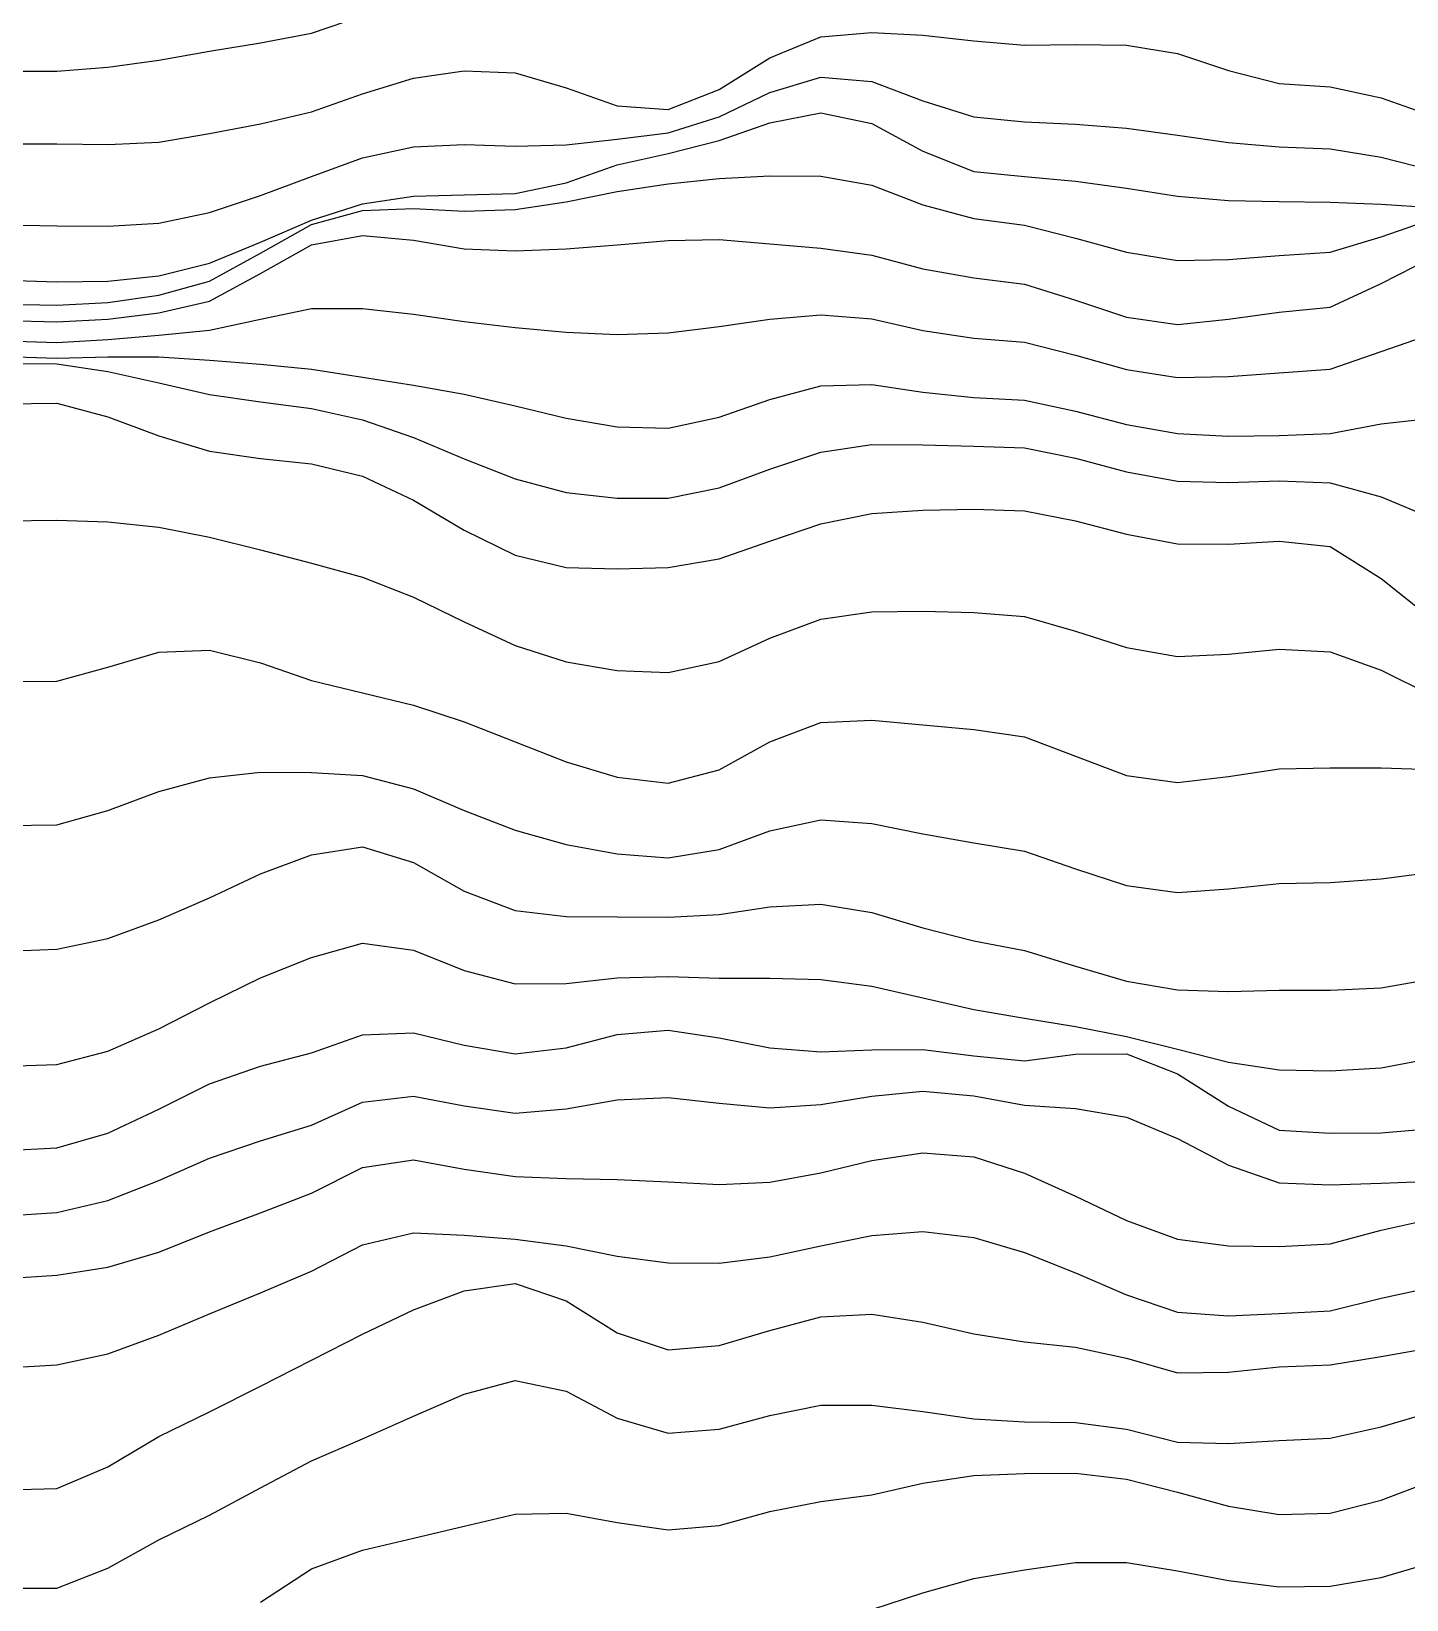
# Model space of a CAD drawing. Header units: metres. Extents: x 0 to 1200, y 54 to 769.
# Drawn here: x 600 to 708.4, y 227.7 to 351.3 of the extents above; entities that cross this region are included whole.
import ezdxf

# ---------------------------------------------------------------- set-up
doc = ezdxf.new("R2010")
doc.units = ezdxf.units.M

msp = doc.modelspace()

# ---------------------------------------------------------------- linework, layer by layer
for p, q in [((622.07275, 351.1496), (626.0861, 352.51535)), ((618.0594, 350.36713), (622.07275, 351.1496)), ((662.2064, 350.84866), (666.2198, 351.18942)), ((666.2198, 351.18942), (670.23315, 350.98132)), ((670.23315, 350.98132), (674.2465, 350.5371)), ((610.03265, 349.02368), (614.046, 349.72882)), ((614.046, 349.72882), (618.0594, 350.36713)), ((658.19305, 349.19507), (662.2064, 350.84866)), ((674.2465, 350.5371), (678.2599, 350.19675)), ((678.2599, 350.19675), (682.27325, 350.2524)), ((682.27325, 350.2524), (686.2866, 350.1848)), ((686.2866, 350.1848), (690.3, 349.54352)), ((602.0059, 348.15884), (606.0193, 348.4642)), ((606.0193, 348.4642), (610.03265, 349.02368)), ((654.1797, 346.6888), (658.19305, 349.19507)), ((690.3, 349.54352), (694.31335, 348.19952)), ((597.99255, 348.13815), (602.0059, 348.15884)), ((626.0861, 346.3539), (630.0995, 347.60583)), ((630.0995, 347.60583), (634.11285, 348.17645)), ((634.11285, 348.17645), (638.1262, 348.00314)), ((638.1262, 348.00314), (642.1396, 346.82382)), ((658.19305, 346.45587), (662.2064, 347.6646)), ((662.2064, 347.6646), (666.2198, 347.321)), ((666.2198, 347.321), (670.23315, 345.80157)), ((694.31335, 348.19952), (698.3267, 347.16364)), ((698.3267, 347.16364), (702.3401, 346.90323)), ((622.07275, 344.9308), (626.0861, 346.3539)), ((642.1396, 346.82382), (646.15295, 345.4088)), ((650.1663, 345.1135), (654.1797, 346.6888)), ((654.1797, 344.55988), (658.19305, 346.45587)), ((702.3401, 346.90323), (706.35345, 346.0494)), ((706.35345, 346.0494), (710.3668, 344.63373)), ((618.0594, 344.0024), (622.07275, 344.9308)), ((646.15295, 345.4088), (650.1663, 345.1135)), ((658.19305, 344.08344), (662.2064, 344.85202)), ((662.2064, 344.85202), (666.2198, 344.02496)), ((670.23315, 345.80157), (674.2465, 344.55)), ((614.046, 343.22385), (618.0594, 344.0024)), ((650.1663, 343.2924), (654.1797, 344.55988)), ((654.1797, 342.67737), (658.19305, 344.08344)), ((666.2198, 344.02496), (670.23315, 341.84573)), ((674.2465, 344.55), (678.2599, 344.1447)), ((678.2599, 344.1447), (682.27325, 343.96445)), ((682.27325, 343.96445), (686.2866, 343.65543)), ((686.2866, 343.65543), (690.3, 343.1081)), ((597.99255, 342.4089), (602.0059, 342.41663)), ((602.0059, 342.41663), (606.0193, 342.35898)), ((606.0193, 342.35898), (610.03265, 342.54922)), ((610.03265, 342.54922), (614.046, 343.22385)), ((630.0995, 342.17755), (634.11285, 342.36633)), ((634.11285, 342.36633), (638.1262, 342.25006)), ((638.1262, 342.25006), (642.1396, 342.33115)), ((642.1396, 342.33115), (646.15295, 342.77658)), ((646.15295, 342.77658), (650.1663, 343.2924)), ((650.1663, 341.6545), (654.1797, 342.67737)), ((690.3, 343.1081), (694.31335, 342.53098)), ((694.31335, 342.53098), (698.3267, 342.17993)), ((622.07275, 339.8505), (626.0861, 341.3086)), ((626.0861, 341.3086), (630.0995, 342.17755)), ((646.15295, 340.75415), (650.1663, 341.6545)), ((670.23315, 341.84573), (674.2465, 340.2517)), ((698.3267, 342.17993), (702.3401, 342.0305)), ((702.3401, 342.0305), (706.35345, 341.38126)), ((706.35345, 341.38126), (710.3668, 340.3572)), ((618.0594, 338.34854), (622.07275, 339.8505)), ((642.1396, 339.36044), (646.15295, 340.75415)), ((654.1797, 339.67804), (658.19305, 339.89713)), ((658.19305, 339.89713), (662.2064, 339.87683)), ((662.2064, 339.87683), (666.2198, 339.15482)), ((674.2465, 340.2517), (678.2599, 339.84717)), ((678.2599, 339.84717), (682.27325, 339.48196)), ((634.11285, 338.39835), (638.1262, 338.51764)), ((638.1262, 338.51764), (642.1396, 339.36044)), ((642.1396, 337.84982), (646.15295, 338.67126)), ((646.15295, 338.67126), (650.1663, 339.2761)), ((650.1663, 339.2761), (654.1797, 339.67804)), ((666.2198, 339.15482), (670.23315, 337.61148)), ((682.27325, 339.48196), (686.2866, 338.9308)), ((686.2866, 338.9308), (690.3, 338.29492)), ((614.046, 337.01355), (618.0594, 338.34854)), ((622.07275, 336.40048), (626.0861, 337.6868)), ((626.0861, 337.6868), (630.0995, 338.2914)), ((626.0861, 337.17105), (630.0995, 337.32166)), ((630.0995, 338.2914), (634.11285, 338.39835)), ((630.0995, 337.32166), (634.11285, 337.12112)), ((638.1262, 337.26044), (642.1396, 337.84982)), ((670.23315, 337.61148), (674.2465, 336.52905)), ((690.3, 338.29492), (694.31335, 337.9654)), ((694.31335, 337.9654), (698.3267, 337.87445)), ((698.3267, 337.87445), (702.3401, 337.83408)), ((702.3401, 337.83408), (706.35345, 337.66263)), ((706.35345, 337.66263), (710.3668, 337.41766)), ((597.99255, 336.04108), (602.0059, 335.95502)), ((606.0193, 335.9238), (610.03265, 336.18353)), ((610.03265, 336.18353), (614.046, 337.01355)), ((618.0594, 334.67383), (622.07275, 336.40048)), ((618.0594, 333.8024), (622.07275, 336.0629)), ((622.07275, 336.0629), (626.0861, 337.17105)), ((634.11285, 337.12112), (638.1262, 337.26044)), ((674.2465, 336.52905), (678.2599, 336.01746)), ((706.35345, 335.1057), (710.3668, 336.48682)), ((602.0059, 335.95502), (606.0193, 335.9238)), ((622.07275, 334.4692), (626.0861, 335.2132)), ((626.0861, 335.2132), (630.0995, 334.83298)), ((630.0995, 334.83298), (634.11285, 334.1533)), ((646.15295, 334.4559), (650.1663, 334.81174)), ((650.1663, 334.81174), (654.1797, 334.8875)), ((654.1797, 334.8875), (658.19305, 334.53644)), ((678.2599, 336.01746), (682.27325, 335.0006)), ((682.27325, 335.0006), (686.2866, 333.87918)), ((702.3401, 333.88535), (706.35345, 335.1057)), ((614.046, 333.02332), (618.0594, 334.67383)), ((614.046, 331.61218), (618.0594, 333.8024)), ((618.0594, 332.21365), (622.07275, 334.4692)), ((634.11285, 334.1533), (638.1262, 333.98245)), ((638.1262, 333.98245), (642.1396, 334.1515)), ((642.1396, 334.1515), (646.15295, 334.4559)), ((658.19305, 334.53644), (662.2064, 334.1974)), ((662.2064, 334.1974), (666.2198, 333.65094)), ((666.2198, 333.65094), (670.23315, 332.56976)), ((686.2866, 333.87918), (690.3, 333.22214)), ((694.31335, 333.31635), (698.3267, 333.61993)), ((698.3267, 333.61993), (702.3401, 333.88535)), ((610.03265, 332.01862), (614.046, 333.02332)), ((670.23315, 332.56976), (674.2465, 331.85632)), ((690.3, 333.22214), (694.31335, 333.31635)), ((706.35345, 331.41306), (710.3668, 333.45844)), ((597.99255, 331.66913), (602.0059, 331.5567)), ((602.0059, 331.5567), (606.0193, 331.6121)), ((606.0193, 331.6121), (610.03265, 332.01862)), ((610.03265, 330.5026), (614.046, 331.61218)), ((614.046, 330.02975), (618.0594, 332.21365)), ((674.2465, 331.85632), (678.2599, 331.36475)), ((678.2599, 331.36475), (682.27325, 330.09308)), ((702.3401, 329.56497), (706.35345, 331.41306)), ((602.0059, 329.7073), (606.0193, 329.91916)), ((606.0193, 329.91916), (610.03265, 330.5026)), ((610.03265, 329.1126), (614.046, 330.02975)), ((682.27325, 330.09308), (686.2866, 328.7714)), ((597.99255, 329.8041), (602.0059, 329.7073)), ((606.0193, 328.61258), (610.03265, 329.1126)), ((618.0594, 328.62006), (622.07275, 329.44055)), ((622.07275, 329.44055), (626.0861, 329.44348)), ((626.0861, 329.44348), (630.0995, 328.99542)), ((630.0995, 328.99542), (634.11285, 328.421)), ((658.19305, 328.60757), (662.2064, 328.9529)), ((662.2064, 328.9529), (666.2198, 328.63882)), ((666.2198, 328.63882), (670.23315, 327.7074)), ((686.2866, 328.7714), (690.3, 328.20206)), ((694.31335, 328.59772), (698.3267, 329.14996)), ((698.3267, 329.14996), (702.3401, 329.56497)), ((597.99255, 328.49716), (602.0059, 328.40778)), ((602.0059, 328.40778), (606.0193, 328.61258)), ((610.03265, 327.3586), (614.046, 327.74423)), ((614.046, 327.74423), (618.0594, 328.62006)), ((634.11285, 328.421), (638.1262, 327.95844)), ((638.1262, 327.95844), (642.1396, 327.57922)), ((642.1396, 327.57922), (646.15295, 327.38974)), ((646.15295, 327.38974), (650.1663, 327.51993)), ((650.1663, 327.51993), (654.1797, 328.01987)), ((654.1797, 328.01987), (658.19305, 328.60757)), ((670.23315, 327.7074), (674.2465, 327.10858)), ((690.3, 328.20206), (694.31335, 328.59772)), ((706.35345, 326.05844), (710.3668, 327.4595)), ((597.99255, 326.8931), (602.0059, 326.77258)), ((602.0059, 326.77258), (606.0193, 327.00165)), ((606.0193, 327.00165), (610.03265, 327.3586)), ((674.2465, 327.10858), (678.2599, 326.7895)), ((678.2599, 326.7895), (682.27325, 325.77325)), ((597.99255, 325.6756), (602.0059, 325.5334)), ((597.99255, 325.11206), (602.0059, 325.08182)), ((602.0059, 325.5334), (606.0193, 325.64117)), ((602.0059, 325.08182), (606.0193, 324.4993)), ((606.0193, 325.64117), (610.03265, 325.6527)), ((610.03265, 325.6527), (614.046, 325.37238)), ((614.046, 325.37238), (618.0594, 325.05325)), ((618.0594, 325.05325), (622.07275, 324.665)), ((682.27325, 325.77325), (686.2866, 324.6387)), ((702.3401, 324.67166), (706.35345, 326.05844)), ((606.0193, 324.4993), (610.03265, 323.59396)), ((622.07275, 324.665), (626.0861, 324.03833)), ((626.0861, 324.03833), (630.0995, 323.39893)), ((686.2866, 324.6387), (690.3, 324.02478)), ((690.3, 324.02478), (694.31335, 324.09985)), ((694.31335, 324.09985), (698.3267, 324.36966)), ((698.3267, 324.36966), (702.3401, 324.67166)), ((610.03265, 323.59396), (614.046, 322.68793)), ((614.046, 322.68793), (618.0594, 322.0938)), ((630.0995, 323.39893), (634.11285, 322.6895)), ((634.11285, 322.6895), (638.1262, 321.7879)), ((658.19305, 322.2902), (662.2064, 323.3643)), ((662.2064, 323.3643), (666.2198, 323.47476)), ((666.2198, 323.47476), (670.23315, 322.8565)), ((670.23315, 322.8565), (674.2465, 322.43527)), ((597.99255, 321.93478), (602.0059, 322.00055)), ((602.0059, 322.00055), (606.0193, 320.92288)), ((618.0594, 322.0938), (622.07275, 321.5841)), ((622.07275, 321.5841), (626.0861, 320.69067)), ((638.1262, 321.7879), (642.1396, 320.81525)), ((654.1797, 320.87634), (658.19305, 322.2902)), ((674.2465, 322.43527), (678.2599, 322.2348)), ((678.2599, 322.2348), (682.27325, 321.36148)), ((682.27325, 321.36148), (686.2866, 320.30133)), ((606.0193, 320.92288), (610.03265, 319.41367)), ((626.0861, 320.69067), (630.0995, 319.29733)), ((642.1396, 320.81525), (646.15295, 320.1257)), ((646.15295, 320.1257), (650.1663, 320.0305)), ((650.1663, 320.0305), (654.1797, 320.87634)), ((686.2866, 320.30133), (690.3, 319.59274)), ((702.3401, 319.6081), (706.35345, 320.36902)), ((706.35345, 320.36902), (710.3668, 320.81805)), ((610.03265, 319.41367), (614.046, 318.21002)), ((630.0995, 319.29733), (634.11285, 317.60492)), ((662.2064, 318.138), (666.2198, 318.74112)), ((666.2198, 318.74112), (670.23315, 318.6986)), ((690.3, 319.59274), (694.31335, 319.3921)), ((694.31335, 319.3921), (698.3267, 319.43683)), ((698.3267, 319.43683), (702.3401, 319.6081)), ((614.046, 318.21002), (618.0594, 317.62912)), ((618.0594, 317.62912), (622.07275, 317.2212)), ((634.11285, 317.60492), (638.1262, 316.02594)), ((658.19305, 316.7951), (662.2064, 318.138)), ((670.23315, 318.6986), (674.2465, 318.60965)), ((674.2465, 318.60965), (678.2599, 318.46774)), ((678.2599, 318.46774), (682.27325, 317.6494)), ((682.27325, 317.6494), (686.2866, 316.5948)), ((622.07275, 317.2212), (626.0861, 316.2409)), ((654.1797, 315.31482), (658.19305, 316.7951)), ((686.2866, 316.5948), (690.3, 315.8596)), ((626.0861, 316.2409), (630.0995, 314.34802)), ((638.1262, 316.02594), (642.1396, 314.96362)), ((650.1663, 314.5175), (654.1797, 315.31482)), ((690.3, 315.8596), (694.31335, 315.74683)), ((694.31335, 315.74683), (698.3267, 315.8833)), ((698.3267, 315.8833), (702.3401, 315.7179)), ((702.3401, 315.7179), (706.35345, 314.61716)), ((630.0995, 314.34802), (634.11285, 311.9909)), ((642.1396, 314.96362), (646.15295, 314.51636)), ((646.15295, 314.51636), (650.1663, 314.5175)), ((706.35345, 314.61716), (710.3668, 312.93008)), ((597.99255, 312.71356), (602.0059, 312.77536)), ((602.0059, 312.77536), (606.0193, 312.63443)), ((606.0193, 312.63443), (610.03265, 312.2208)), ((662.2064, 312.4882), (666.2198, 313.29526)), ((666.2198, 313.29526), (670.23315, 313.56546)), ((670.23315, 313.56546), (674.2465, 313.64877)), ((674.2465, 313.64877), (678.2599, 313.50912)), ((678.2599, 313.50912), (682.27325, 312.71613)), ((682.27325, 312.71613), (686.2866, 311.66495)), ((610.03265, 312.2208), (614.046, 311.43634)), ((614.046, 311.43634), (618.0594, 310.4319)), ((634.11285, 311.9909), (638.1262, 310.02036)), ((658.19305, 311.1244), (662.2064, 312.4882)), ((686.2866, 311.66495), (690.3, 310.91766)), ((618.0594, 310.4319), (622.07275, 309.3777)), ((654.1797, 309.7394), (658.19305, 311.1244)), ((690.3, 310.91766), (694.31335, 310.8964)), ((694.31335, 310.8964), (698.3267, 311.1223)), ((698.3267, 311.1223), (702.3401, 310.6967)), ((702.3401, 310.6967), (706.35345, 308.17847)), ((622.07275, 309.3777), (626.0861, 308.2772)), ((638.1262, 310.02036), (642.1396, 309.0521)), ((642.1396, 309.0521), (646.15295, 308.93146)), ((646.15295, 308.93146), (650.1663, 309.05002)), ((650.1663, 309.05002), (654.1797, 309.7394)), ((626.0861, 308.2772), (630.0995, 306.70792)), ((706.35345, 308.17847), (710.3668, 304.98343)), ((630.0995, 306.70792), (634.11285, 304.7594)), ((662.2064, 304.97153), (666.2198, 305.55472)), ((666.2198, 305.55472), (670.23315, 305.5943)), ((670.23315, 305.5943), (674.2465, 305.50735)), ((674.2465, 305.50735), (678.2599, 305.18115)), ((678.2599, 305.18115), (682.27325, 304.02518)), ((634.11285, 304.7594), (638.1262, 302.9137)), ((658.19305, 303.46994), (662.2064, 304.97153)), ((682.27325, 304.02518), (686.2866, 302.73322)), ((638.1262, 302.9137), (642.1396, 301.61652)), ((654.1797, 301.65204), (658.19305, 303.46994)), ((686.2866, 302.73322), (690.3, 302.0393)), ((606.0193, 301.20056), (610.03265, 302.38748)), ((610.03265, 302.38748), (614.046, 302.53937)), ((614.046, 302.53937), (618.0594, 301.53394)), ((618.0594, 301.53394), (622.07275, 300.14465)), ((642.1396, 301.61652), (646.15295, 300.94556)), ((650.1663, 300.77167), (654.1797, 301.65204)), ((690.3, 302.0393), (694.31335, 302.2225)), ((694.31335, 302.2225), (698.3267, 302.61462)), ((698.3267, 302.61462), (702.3401, 302.40726)), ((702.3401, 302.40726), (706.35345, 300.9525)), ((602.0059, 300.08652), (606.0193, 301.20056)), ((646.15295, 300.94556), (650.1663, 300.77167)), ((706.35345, 300.9525), (710.3668, 298.97247)), ((597.99255, 300.06064), (602.0059, 300.08652)), ((622.07275, 300.14465), (626.0861, 299.18323)), ((626.0861, 299.18323), (630.0995, 298.19052)), ((630.0995, 298.19052), (634.11285, 296.879)), ((634.11285, 296.879), (638.1262, 295.31387)), ((658.19305, 295.32385), (662.2064, 296.83463)), ((662.2064, 296.83463), (666.2198, 297.00842)), ((666.2198, 297.00842), (670.23315, 296.65128)), ((670.23315, 296.65128), (674.2465, 296.28464)), ((638.1262, 295.31387), (642.1396, 293.74902)), ((654.1797, 293.1173), (658.19305, 295.32385)), ((674.2465, 296.28464), (678.2599, 295.71756)), ((678.2599, 295.71756), (682.27325, 294.17166)), ((682.27325, 294.17166), (686.2866, 292.66238)), ((614.046, 292.48434), (618.0594, 292.92145)), ((618.0594, 292.92145), (622.07275, 292.9046)), ((622.07275, 292.9046), (626.0861, 292.67044)), ((642.1396, 293.74902), (646.15295, 292.52493)), ((650.1663, 292.05142), (654.1797, 293.1173)), ((694.31335, 292.57074), (698.3267, 293.18335)), ((698.3267, 293.18335), (702.3401, 293.26746)), ((702.3401, 293.26746), (706.35345, 293.278)), ((706.35345, 293.278), (710.3668, 293.12463)), ((610.03265, 291.41385), (614.046, 292.48434)), ((626.0861, 292.67044), (630.0995, 291.60373)), ((630.0995, 291.60373), (634.11285, 289.91498)), ((646.15295, 292.52493), (650.1663, 292.05142)), ((686.2866, 292.66238), (690.3, 292.0972)), ((690.3, 292.0972), (694.31335, 292.57074)), ((606.0193, 289.8926), (610.03265, 291.41385)), ((602.0059, 288.7643), (606.0193, 289.8926)), ((634.11285, 289.91498), (638.1262, 288.36017)), ((658.19305, 288.30112), (662.2064, 289.1662)), ((662.2064, 289.1662), (666.2198, 288.87955)), ((597.99255, 288.71487), (602.0059, 288.7643)), ((638.1262, 288.36017), (642.1396, 287.2271)), ((654.1797, 286.8416), (658.19305, 288.30112)), ((666.2198, 288.87955), (670.23315, 288.06607)), ((670.23315, 288.06607), (674.2465, 287.3673)), ((622.07275, 286.4235), (626.0861, 287.0422)), ((626.0861, 287.0422), (630.0995, 285.8059)), ((642.1396, 287.2271), (646.15295, 286.48404)), ((650.1663, 286.1713), (654.1797, 286.8416)), ((674.2465, 287.3673), (678.2599, 286.71146)), ((678.2599, 286.71146), (682.27325, 285.3194)), ((618.0594, 284.9083), (622.07275, 286.4235)), ((630.0995, 285.8059), (634.11285, 283.56128)), ((646.15295, 286.48404), (650.1663, 286.1713)), ((614.046, 283.01822), (618.0594, 284.9083)), ((682.27325, 285.3194), (686.2866, 283.9996)), ((694.31335, 283.72958), (698.3267, 284.15305)), ((698.3267, 284.15305), (702.3401, 284.2438)), ((702.3401, 284.2438), (706.35345, 284.5168)), ((706.35345, 284.5168), (710.3668, 285.0462)), ((610.03265, 281.28104), (614.046, 283.01822)), ((634.11285, 283.56128), (638.1262, 282.03665)), ((686.2866, 283.9996), (690.3, 283.45184)), ((690.3, 283.45184), (694.31335, 283.72958)), ((638.1262, 282.03665), (642.1396, 281.55017)), ((650.1663, 281.48837), (654.1797, 281.6996)), ((654.1797, 281.6996), (658.19305, 282.3039)), ((658.19305, 282.3039), (662.2064, 282.52908)), ((662.2064, 282.52908), (666.2198, 281.87872)), ((666.2198, 281.87872), (670.23315, 280.6551)), ((606.0193, 279.81723), (610.03265, 281.28104)), ((642.1396, 281.55017), (646.15295, 281.53503)), ((646.15295, 281.53503), (650.1663, 281.48837)), ((670.23315, 280.6551), (674.2465, 279.62546)), ((602.0059, 278.96927), (606.0193, 279.81723)), ((622.07275, 278.32297), (626.0861, 279.45172)), ((626.0861, 279.45172), (630.0995, 278.90796)), ((674.2465, 279.62546), (678.2599, 278.87097)), ((597.99255, 278.83112), (602.0059, 278.96927)), ((618.0594, 276.72406), (622.07275, 278.32297)), ((630.0995, 278.90796), (634.11285, 277.31113)), ((678.2599, 278.87097), (682.27325, 277.63684)), ((634.11285, 277.31113), (638.1262, 276.2574)), ((646.15295, 276.71802), (650.1663, 276.82816)), ((650.1663, 276.82816), (654.1797, 276.6902)), ((682.27325, 277.63684), (686.2866, 276.4597)), ((614.046, 274.7608), (618.0594, 276.72406)), ((638.1262, 276.2574), (642.1396, 276.26367)), ((642.1396, 276.26367), (646.15295, 276.71802)), ((654.1797, 276.6902), (658.19305, 276.68683)), ((658.19305, 276.68683), (662.2064, 276.58102)), ((662.2064, 276.58102), (666.2198, 276.06992)), ((666.2198, 276.06992), (670.23315, 275.1536)), ((686.2866, 276.4597), (690.3, 275.78693)), ((690.3, 275.78693), (694.31335, 275.6578)), ((694.31335, 275.6578), (698.3267, 275.74274)), ((698.3267, 275.74274), (702.3401, 275.7605)), ((702.3401, 275.7605), (706.35345, 275.9355)), ((706.35345, 275.9355), (710.3668, 276.64032)), ((610.03265, 272.7113), (614.046, 274.7608)), ((670.23315, 275.1536), (674.2465, 274.22003)), ((674.2465, 274.22003), (678.2599, 273.53204)), ((678.2599, 273.53204), (682.27325, 272.8877)), ((606.0193, 270.94403), (610.03265, 272.7113)), ((622.07275, 270.8122), (626.0861, 272.2378)), ((626.0861, 272.2378), (630.0995, 272.37936)), ((630.0995, 272.37936), (634.11285, 271.41965)), ((642.1396, 271.21622), (646.15295, 272.26257)), ((646.15295, 272.26257), (650.1663, 272.60107)), ((650.1663, 272.60107), (654.1797, 271.9932)), ((654.1797, 271.9932), (658.19305, 271.20642)), ((682.27325, 272.8877), (686.2866, 272.10928)), ((686.2866, 272.10928), (690.3, 271.10126)), ((602.0059, 269.90674), (606.0193, 270.94403)), ((618.0594, 269.7541), (622.07275, 270.8122)), ((634.11285, 271.41965), (638.1262, 270.7269)), ((638.1262, 270.7269), (642.1396, 271.21622)), ((658.19305, 271.20642), (662.2064, 270.9017)), ((662.2064, 270.9017), (666.2198, 271.055)), ((666.2198, 271.055), (670.23315, 271.0651)), ((670.23315, 271.0651), (674.2465, 270.5837)), ((674.2465, 270.5837), (678.2599, 270.18628)), ((678.2599, 270.18628), (682.27325, 270.7153)), ((682.27325, 270.7153), (686.2866, 270.72363)), ((686.2866, 270.72363), (690.3, 269.16486)), ((690.3, 271.10126), (694.31335, 270.0863)), ((597.99255, 269.75406), (602.0059, 269.90674)), ((614.046, 268.3716), (618.0594, 269.7541)), ((694.31335, 270.0863), (698.3267, 269.4622)), ((698.3267, 269.4622), (702.3401, 269.40555)), ((702.3401, 269.40555), (706.35345, 269.6272)), ((706.35345, 269.6272), (710.3668, 270.3944)), ((610.03265, 266.36948), (614.046, 268.3716)), ((690.3, 269.16486), (694.31335, 266.59998)), ((622.07275, 265.1281), (626.0861, 266.92447)), ((626.0861, 266.92447), (630.0995, 267.39316)), ((630.0995, 267.39316), (634.11285, 266.64142)), ((642.1396, 266.39093), (646.15295, 267.1118)), ((646.15295, 267.1118), (650.1663, 267.28452)), ((650.1663, 267.28452), (654.1797, 266.83957)), ((662.2064, 266.7374), (666.2198, 267.40744)), ((666.2198, 267.40744), (670.23315, 267.802)), ((670.23315, 267.802), (674.2465, 267.4276)), ((674.2465, 267.4276), (678.2599, 266.69498)), ((606.0193, 264.48767), (610.03265, 266.36948)), ((634.11285, 266.64142), (638.1262, 266.05386)), ((638.1262, 266.05386), (642.1396, 266.39093)), ((654.1797, 266.83957), (658.19305, 266.49152)), ((658.19305, 266.49152), (662.2064, 266.7374)), ((678.2599, 266.69498), (682.27325, 266.43295)), ((682.27325, 266.43295), (686.2866, 265.7513)), ((686.2866, 265.7513), (690.3, 264.07516)), ((694.31335, 266.59998), (698.3267, 264.7266)), ((602.0059, 263.32846), (606.0193, 264.48767)), ((618.0594, 263.8868), (622.07275, 265.1281)), ((698.3267, 264.7266), (702.3401, 264.4942)), ((702.3401, 264.4942), (706.35345, 264.50357)), ((706.35345, 264.50357), (710.3668, 264.84683)), ((597.99255, 263.11926), (602.0059, 263.32846)), ((614.046, 262.52896), (618.0594, 263.8868)), ((690.3, 264.07516), (694.31335, 261.97598)), ((610.03265, 260.7473), (614.046, 262.52896)), ((626.0861, 261.79114), (630.0995, 262.37497)), ((630.0995, 262.37497), (634.11285, 261.65707)), ((662.2064, 261.35498), (666.2198, 262.33743)), ((666.2198, 262.33743), (670.23315, 262.94666)), ((670.23315, 262.94666), (674.2465, 262.63196)), ((674.2465, 262.63196), (678.2599, 261.34454)), ((694.31335, 261.97598), (698.3267, 260.56683)), ((606.0193, 259.1755), (610.03265, 260.7473)), ((622.07275, 259.75348), (626.0861, 261.79114)), ((634.11285, 261.65707), (638.1262, 261.0718)), ((638.1262, 261.0718), (642.1396, 260.92725)), ((642.1396, 260.92725), (646.15295, 260.8421)), ((646.15295, 260.8421), (650.1663, 260.64584)), ((658.19305, 260.62228), (662.2064, 261.35498)), ((678.2599, 261.34454), (682.27325, 259.51172)), ((706.35345, 260.5418), (710.3668, 260.70187)), ((618.0594, 258.20673), (622.07275, 259.75348)), ((650.1663, 260.64584), (654.1797, 260.4394)), ((654.1797, 260.4394), (658.19305, 260.62228)), ((682.27325, 259.51172), (686.2866, 257.59625)), ((698.3267, 260.56683), (702.3401, 260.4251)), ((702.3401, 260.4251), (706.35345, 260.5418)), ((597.99255, 257.98083), (602.0059, 258.2375)), ((602.0059, 258.2375), (606.0193, 259.1755)), ((614.046, 256.70657), (618.0594, 258.20673)), ((686.2866, 257.59625), (690.3, 256.13586)), ((706.35345, 256.83704), (710.3668, 257.7439)), ((610.03265, 255.11215), (614.046, 256.70657)), ((626.0861, 255.69151), (630.0995, 256.6297)), ((630.0995, 256.6297), (634.11285, 256.46323)), ((634.11285, 256.46323), (638.1262, 256.14313)), ((638.1262, 256.14313), (642.1396, 255.61165)), ((662.2064, 255.61385), (666.2198, 256.43448)), ((666.2198, 256.43448), (670.23315, 256.74744)), ((670.23315, 256.74744), (674.2465, 256.26813)), ((674.2465, 256.26813), (678.2599, 255.08456)), ((690.3, 256.13586), (694.31335, 255.60332)), ((698.3267, 255.56628), (702.3401, 255.77838)), ((702.3401, 255.77838), (706.35345, 256.83704)), ((606.0193, 253.9304), (610.03265, 255.11215)), ((622.07275, 253.61346), (626.0861, 255.69151)), ((642.1396, 255.61165), (646.15295, 254.8031)), ((646.15295, 254.8031), (650.1663, 254.27376)), ((654.1797, 254.23561), (658.19305, 254.73497)), ((658.19305, 254.73497), (662.2064, 255.61385)), ((678.2599, 255.08456), (682.27325, 253.49129)), ((694.31335, 255.60332), (698.3267, 255.56628)), ((597.99255, 253.04169), (602.0059, 253.30641)), ((602.0059, 253.30641), (606.0193, 253.9304)), ((618.0594, 251.90024), (622.07275, 253.61346)), ((650.1663, 254.27376), (654.1797, 254.23561)), ((682.27325, 253.49129), (686.2866, 251.752)), ((630.0995, 250.57056), (634.11285, 252.05511)), ((634.11285, 252.05511), (638.1262, 252.63771)), ((638.1262, 252.63771), (642.1396, 251.28488)), ((706.35345, 251.48456), (710.3668, 252.35663)), ((614.046, 250.25226), (618.0594, 251.90024)), ((642.1396, 251.28488), (646.15295, 248.7455)), ((686.2866, 251.752), (690.3, 250.37552)), ((702.3401, 250.49042), (706.35345, 251.48456)), ((610.03265, 248.57779), (614.046, 250.25226)), ((626.0861, 248.66153), (630.0995, 250.57056)), ((658.19305, 248.94226), (662.2064, 250.0195)), ((662.2064, 250.0195), (666.2198, 250.22217)), ((666.2198, 250.22217), (670.23315, 249.60738)), ((670.23315, 249.60738), (674.2465, 248.68651)), ((690.3, 250.37552), (694.31335, 250.09367)), ((694.31335, 250.09367), (698.3267, 250.26768)), ((698.3267, 250.26768), (702.3401, 250.49042)), ((606.0193, 247.11465), (610.03265, 248.57779)), ((622.07275, 246.6124), (626.0861, 248.66153)), ((646.15295, 248.7455), (650.1663, 247.40451)), ((654.1797, 247.75291), (658.19305, 248.94226)), ((674.2465, 248.68651), (678.2599, 248.0366)), ((602.0059, 246.2283), (606.0193, 247.11465)), ((650.1663, 247.40451), (654.1797, 247.75291)), ((678.2599, 248.0366), (682.27325, 247.61725)), ((682.27325, 247.61725), (686.2866, 246.76288)), ((706.35345, 246.88017), (710.3668, 247.59001)), ((597.99255, 246.0039), (602.0059, 246.2283)), ((618.0594, 244.55414), (622.07275, 246.6124)), ((686.2866, 246.76288), (690.3, 245.60614)), ((694.31335, 245.64545), (698.3267, 246.0664)), ((698.3267, 246.0664), (702.3401, 246.23956)), ((702.3401, 246.23956), (706.35345, 246.88017)), ((634.11285, 243.93582), (638.1262, 244.98912)), ((638.1262, 244.98912), (642.1396, 244.15741)), ((690.3, 245.60614), (694.31335, 245.64545)), ((614.046, 242.54279), (618.0594, 244.55414)), ((630.0995, 242.20462), (634.11285, 243.93582)), ((642.1396, 244.15741), (646.15295, 242.03677)), ((610.03265, 240.58923), (614.046, 242.54279)), ((626.0861, 240.41841), (630.0995, 242.20462)), ((654.1797, 241.1624), (658.19305, 242.23842)), ((658.19305, 242.23842), (662.2064, 243.05058)), ((662.2064, 243.05058), (666.2198, 243.05046)), ((666.2198, 243.05046), (670.23315, 242.56023)), ((670.23315, 242.56023), (674.2465, 241.97752)), ((706.35345, 241.3484), (710.3668, 242.53825)), ((646.15295, 242.03677), (650.1663, 240.8427)), ((650.1663, 240.8427), (654.1797, 241.1624)), ((674.2465, 241.97752), (678.2599, 241.73853)), ((678.2599, 241.73853), (682.27325, 241.70209)), ((682.27325, 241.70209), (686.2866, 241.15512)), ((686.2866, 241.15512), (690.3, 240.13655)), ((702.3401, 240.46706), (706.35345, 241.3484)), ((606.0193, 238.211), (610.03265, 240.58923)), ((622.07275, 238.67087), (626.0861, 240.41841)), ((690.3, 240.13655), (694.31335, 240.03299)), ((694.31335, 240.03299), (698.3267, 240.27965)), ((698.3267, 240.27965), (702.3401, 240.46706)), ((618.0594, 236.54636), (622.07275, 238.67087)), ((602.0059, 236.48587), (606.0193, 238.211)), ((670.23315, 236.91441), (674.2465, 237.51936)), ((674.2465, 237.51936), (678.2599, 237.67374)), ((678.2599, 237.67374), (682.27325, 237.69707)), ((682.27325, 237.69707), (686.2866, 237.23892)), ((686.2866, 237.23892), (690.3, 236.19449)), ((597.99255, 236.38867), (602.0059, 236.48587)), ((614.046, 234.38797), (618.0594, 236.54636)), ((662.2064, 235.47743), (666.2198, 235.99371)), ((666.2198, 235.99371), (670.23315, 236.91441)), ((690.3, 236.19449), (694.31335, 235.11101)), ((706.35345, 235.58801), (710.3668, 237.0932)), ((658.19305, 234.68875), (662.2064, 235.47743)), ((694.31335, 235.11101), (698.3267, 234.44739)), ((702.3401, 234.55054), (706.35345, 235.58801)), ((610.03265, 232.45268), (614.046, 234.38797)), ((630.0995, 232.58258), (634.11285, 233.53525)), ((634.11285, 233.53525), (638.1262, 234.46494)), ((638.1262, 234.46494), (642.1396, 234.5617)), ((642.1396, 234.5617), (646.15295, 233.82071)), ((646.15295, 233.82071), (650.1663, 233.22733)), ((650.1663, 233.22733), (654.1797, 233.57272)), ((654.1797, 233.57272), (658.19305, 234.68875)), ((698.3267, 234.44739), (702.3401, 234.55054)), ((606.0193, 230.22173), (610.03265, 232.45268)), ((626.0861, 231.63564), (630.0995, 232.58258)), ((622.07275, 230.17538), (626.0861, 231.63564)), ((602.0059, 228.63953), (606.0193, 230.22173)), ((618.0594, 227.55228), (622.07275, 230.17538)), ((674.2465, 229.39119), (678.2599, 230.09677)), ((678.2599, 230.09677), (682.27325, 230.65288)), ((682.27325, 230.65288), (686.2866, 230.67033)), ((686.2866, 230.67033), (690.3, 230.02026)), ((690.3, 230.02026), (694.31335, 229.24602)), ((706.35345, 229.4837), (710.3668, 230.66975)), ((597.99255, 228.64713), (602.0059, 228.63953)), ((670.23315, 228.28621), (674.2465, 229.39119)), ((694.31335, 229.24602), (698.3267, 228.74792)), ((698.3267, 228.74792), (702.3401, 228.79956)), ((702.3401, 228.79956), (706.35345, 229.4837)), ((666.2198, 226.95404), (670.23315, 228.28621))]:
    msp.add_line(p, q)

doc.saveas('drawing.dxf')
